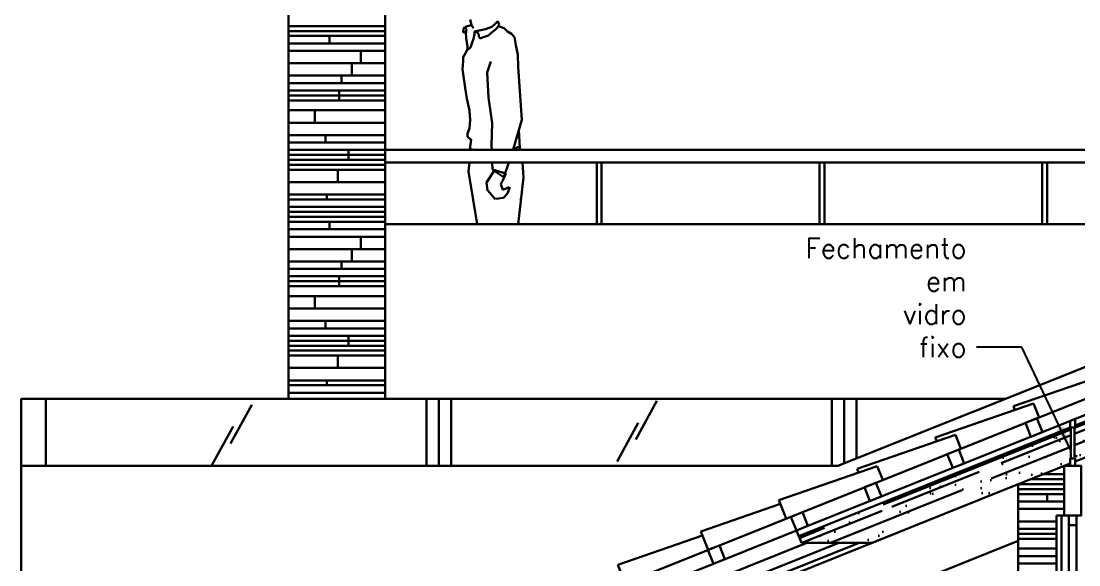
# Model space of a CAD drawing. Header units: millimetres. Extents: x -4228 to 27092, y -6721 to 984.
# Drawn here: x 22660.5 to 23087.8, y -2612.4 to -2393 of the extents above; entities that cross this region are included whole.
import ezdxf

# ---------------------------------------------------------------- set-up
doc = ezdxf.new("R2010")
doc.units = ezdxf.units.MM
doc.header["$LTSCALE"] = 50
doc.layers.get('0').update_dxf_attribs({"lineweight": 0})
for name, color, linetype in [('esquadrias', 3, 'Continuous'), ('estruturametalica', 2, 'Continuous'), ('gesso', 7, 'Continuous'), ('guardacorpo', 2, 'Continuous'), ('HACHURA', 2, 'Continuous'), ('hatch', 2, 'Continuous'), ('madeiramento', 2, 'Continuous'), ('PAREDES3', 2, 'Continuous'), ('pedras', 2, 'Continuous'), ('PENA_01', 3, 'Continuous'), ('telhas', 3, 'Continuous')]:
    doc.layers.add(name, color=color, linetype=linetype)
doc.styles.add('ROMANS', font='romans.shx')
doc.dimstyles.new('LEADER_50', dxfattribs={"dimscale": 0, "dimtxt": 8, "dimasz": 10, "dimexe": 10, "dimexo": 5, "dimgap": 4, "dimtad": 0, "dimdec": 0, "dimzin": 1, "dimdsep": 46, "dimtxsty": 'ROMANS', "dimcen": 10, "dimdle": 10, "dimclrd": 9, "dimclre": 9, "dimclrt": 7, "dimaunit": 1, "dimadec": 0, "dimazin": 0, "dimtm": 1e-09, "dimtfac": 1, "dimtdec": 0, "dimtmove": 2, "dimatfit": 3, "dimfxl": 1, "dimtolj": 1, "dimtzin": 0, "dimarcsym": 0})

msp = doc.modelspace()

# ---------------------------------------------------------------- hatches: boundary and pattern name
at = {"layer": 'hatch', "linetype": 'Continuous', "lineweight": 30}
h = msp.add_hatch(dxfattribs=at)
h.set_pattern_fill('AR-SAND', color=256, scale=0.3, style=0)
h.set_pattern_definition([(37.5, (18993.008, -4039.902), (-0.48001, 14.682397), [0, -11.5824, 0, -12.954, 0, -12.3825]), (7.5, (18993.008, -4039.902), (13.4857, 21.50475), [0, -6.2484, 0, -10.4394, 0, -4.0005]), (327.5, (18983.635, -4039.902), (23.72977, 0.043116), [0, -3.81, 0, -13.716, 0, -17.907]), (317.5, (18983.635, -4039.902), (22.90669, 6.68788), [0, -1.905, 0, -8.9916, 0, -10.287])])
h.paths.add_polyline_path([(23295.52, -2487.06), (23259.17, -2487.06), (23086.29, -2556.22), (23086.29, -2557.02), (23086.04, -2557.02), (23086.04, -2569.46), (23086.29, -2569.46), (23086.29, -2570.76)])
h.paths.add_polyline_path([(23084.54, -2557.02), (23084.27, -2557.02), (22974.62, -2600.88), (22975.69, -2603.56), (23004.28, -2603.56), (23063.29, -2579.86), (23081.79, -2572.54), (23081.79, -2572.46), (23081.99, -2572.46), (23084.29, -2571.55), (23084.29, -2569.46), (23084.54, -2569.46)])
h.paths.add_polyline_path([(23435.52, -2431.06), (23435.52, -2416.52), (23299.17, -2471.06), (23335.52, -2471.06)])
h = msp.add_hatch(dxfattribs=at)
h.set_pattern_fill('AR-RROOF', color=3, scale=0.5, style=0)
h.set_pattern_definition([(201.8014, (23435.521, -2431.062), (-21.22498, -22.1683), [190.5, -25.4, 63.5, -12.7]), (201.8014, (23422.197, -2443.231), (18.0648, -10.96624), [38.1, -4.191, 76.2, -9.525]), (201.8014, (23433.635, -2443.444), (-58.15644, -32.42705), [101.6, -17.78, 50.8, -12.7])])
h.paths.add_polyline_path([(23335.52, -2471.06), (23435.52, -2431.06), (23435.52, -2416.52), (23299.17, -2471.06)])
h.paths.add_polyline_path([(23086.04, -2569.46), (23086.29, -2569.46), (23086.29, -2570.76), (23295.52, -2487.06), (23259.17, -2487.06), (23086.29, -2556.22), (23086.29, -2557.02), (23086.04, -2557.02)])
h.paths.add_polyline_path([(23004.28, -2603.56), (23063.29, -2579.86), (23081.79, -2572.54), (23081.79, -2572.46), (23081.99, -2572.46), (23084.29, -2571.55), (23084.29, -2569.46), (23084.54, -2569.46), (23084.54, -2557.02), (23084.27, -2557.02), (22974.62, -2600.88), (22975.69, -2603.56)])
h = msp.add_hatch(dxfattribs=at)
h.set_pattern_fill('AR-RROOF', color=3, scale=0.7, style=0)
h.set_pattern_definition([(21.8014, (18109.732, -4110.413), (29.71497, 31.035633), [266.7, -35.56, 88.9, -17.78]), (21.8014, (18128.386, -4093.376), (-25.29074, 15.35273), [53.34, -5.8674, 106.68, -13.335]), (21.8014, (18112.373, -4093.079), (81.419012, 45.397868), [142.24, -24.892, 71.12, -17.78])])
h.paths.add_polyline_path([(23004.28, -2603.56), (22975.69, -2603.56), (22973.69, -2598.56), (22875.16, -2637.97), (22877.16, -2642.97), (22905.75, -2642.97)])

# ---------------------------------------------------------------- linework, layer by layer
at = {"color": 3, "lineweight": 30}
for p, q in [((22842.47, -2394.6), (22841.95, -2392.32)), ((22839.25, -2396.17), (22839.12, -2397.25)), ((22839.77, -2395.31), (22839.25, -2396.17)), ((22842.35, -2394.56), (22839.83, -2395.31)), ((22839.83, -2395.31), (22839.83, -2395.44)), ((22839.83, -2395.44), (22840.12, -2395.91)), ((22840.12, -2395.91), (22840.36, -2396.44)), ((22840.36, -2396.44), (22840.3, -2396.79)), ((22840.3, -2396.79), (22840.3, -2397.32)), ((22842.47, -2394.6), (22843.28, -2395.83)), ((22843.66, -2397.13), (22848.12, -2396.15)), ((22848.12, -2396.15), (22850.59, -2395.3)), ((22850.59, -2395.3), (22851.96, -2394)), ((22851.96, -2396.42), (22850.83, -2397.42)), ((22851.96, -2394), (22853.07, -2393.01)), ((22852.81, -2395.72), (22851.96, -2396.42)), ((22853.68, -2394.43), (22852.81, -2395.72)), ((22853.07, -2393.01), (22853.68, -2394.43)), ((22853.3, -2395), (22855.66, -2395.85)), ((22855.66, -2395.85), (22857.03, -2397.13)), ((22839.12, -2397.25), (22839.07, -2397.59)), ((22839.07, -2397.59), (22840.24, -2397.32)), ((22840.3, -2397.32), (22840.18, -2397.92)), ((22840.18, -2397.92), (22840.18, -2398.33)), ((22840.18, -2398.33), (22840.24, -2399.2)), ((22840.24, -2399.2), (22840.3, -2399.81)), ((22840.3, -2399.81), (22840.57, -2401.54)), ((22842.55, -2401.97), (22843.29, -2400.12)), ((22843.29, -2400.12), (22843.66, -2398.27)), ((22843.66, -2398.27), (22843.66, -2397.13)), ((22844.9, -2397.57), (22843.66, -2397.13)), ((22845.4, -2398.42), (22844.9, -2397.57)), ((22845.4, -2399.12), (22845.4, -2398.42)), ((22845.9, -2399.97), (22845.4, -2399.12)), ((22846.88, -2399.55), (22845.9, -2399.97)), ((22847.62, -2399.27), (22846.88, -2399.55)), ((22848.99, -2398.84), (22847.62, -2399.27)), ((22849.98, -2398.12), (22848.99, -2398.84)), ((22850.83, -2397.42), (22849.98, -2398.12)), ((22857.03, -2397.13), (22858.64, -2398.12)), ((22858.64, -2398.12), (22859.75, -2399.42)), ((22859.75, -2399.42), (22860.35, -2402.65)), ((22839.08, -2407.5), (22840.67, -2404.64)), ((22840.57, -2401.54), (22840.81, -2403.39)), ((22840.81, -2403.39), (22840.67, -2404.64)), ((22840.67, -2404.64), (22842.05, -2403.66)), ((22842.05, -2403.66), (22842.55, -2401.97)), ((22861.1, -2406.6), (22860.35, -2402.65)), ((22838.8, -2412.31), (22839.08, -2409.15)), ((22839.08, -2409.15), (22839.08, -2407.5)), ((22848.82, -2413.64), (22850.28, -2409.31)), ((22861.1, -2406.6), (22861.25, -2411.37)), ((22838.8, -2412.31), (22839.83, -2419.84)), ((22849.34, -2423.75), (22848.82, -2413.64)), ((22861.25, -2411.37), (22862.82, -2432.79)), ((22839.83, -2419.84), (22840.54, -2424.21)), ((22840.54, -2424.21), (22841.57, -2428.99)), ((22850.81, -2434.12), (22849.34, -2423.75)), ((22841.57, -2428.99), (22841.92, -2432.96)), ((22841.92, -2432.96), (22841.57, -2436.14)), ((22850.57, -2443.17), (22850.81, -2434.12)), ((22859.3, -2444.75), (22862.82, -2432.79)), ((22841.57, -2436.14), (22840.89, -2438.52)), ((22840.89, -2438.52), (22840.89, -2439.73)), ((22862.01, -2444.11), (22861.58, -2437)), ((22840.89, -2439.73), (22842.27, -2440.92)), ((22841.78, -2444.72), (22842.26, -2440.79)), ((22850.64, -2444.96), (22850.57, -2443.17)), ((22859.38, -2444.46), (22861.64, -2443.69)), ((22841.56, -2444.53), (22843.46, -2444.96)), ((22859.23, -2444.96), (22859.3, -2444.75)), ((22862.18, -2444.96), (22862.01, -2444.11)), ((22841.19, -2453.64), (22841.57, -2449.96)), ((22850.97, -2452.89), (22850.85, -2449.96)), ((22855.44, -2456.01), (22857.51, -2449.96)), ((22863.39, -2456.06), (22863.06, -2449.96)), ((22844.76, -2474.96), (22841.19, -2453.64)), ((22848.5, -2458.1), (22851.61, -2453.37)), ((22856.31, -2454.51), (22850.97, -2452.89)), ((22851.61, -2453.37), (22855.6, -2456.08)), ((22855.6, -2456.08), (22854.31, -2458.78)), ((22855.6, -2456.08), (22856.31, -2454.51)), ((22861.27, -2474.96), (22863.39, -2456.06)), ((22848.96, -2461.44), (22848.5, -2458.1)), ((22854.31, -2458.78), (22855.07, -2461.03)), ((22855.07, -2461.03), (22857.72, -2460.04)), ((22857.97, -2460.04), (22857.04, -2462.59)), ((22843.1, -2464.96), (22842.95, -2464.15)), ((22849.06, -2461.32), (22852.07, -2464.77)), ((22855.42, -2464.33), (22852.25, -2464.75)), ((22857.04, -2462.59), (22855.42, -2464.33)), ((22862.52, -2463.77), (22862.37, -2464.96))]:
    msp.add_line(p, q, dxfattribs=at)
at = {"layer": 'esquadrias', "linetype": 'Continuous', "lineweight": 30}
for p, q in [((23057.97, -2545.46), (22660.52, -2545.46)), ((22660.52, -2545.46), (22660.52, -2572.46)), ((22670.52, -2545.46), (22670.52, -2572.46)), ((22824.27, -2545.46), (22824.27, -2572.46)), ((22829.27, -2545.46), (22829.27, -2572.46)), ((22834.27, -2545.46), (22834.27, -2572.46)), ((22988.02, -2545.46), (22988.02, -2572.46)), ((22993.02, -2545.46), (22993.02, -2571.44)), ((22998.02, -2545.46), (22998.02, -2569.44)), ((23084.54, -2569.46), (23084.54, -2557.02)), ((23086.04, -2569.46), (23086.04, -2557.02)), ((23078.79, -2592.46), (23078.79, -2829.96)), ((23080.79, -2829.96), (23080.79, -2592.46))]:
    msp.add_line(p, q, dxfattribs=at)
at = {"layer": 'esquadrias', "color": 2, "linetype": 'Continuous', "lineweight": 30}
for p, q in [((23083.79, -2829.96), (23083.79, -2592.46)), ((23086.79, -2829.96), (23086.79, -2592.46)), ((22973.69, -2598.56), (22975.69, -2603.56))]:
    msp.add_line(p, q, dxfattribs=at)
for points in [[(23084.29, -2557.02), (23086.29, -2557.02), (23086.29, -2553.52), (23084.29, -2554.32)], [(23084.29, -2572.46), (23086.29, -2572.46), (23086.29, -2569.46), (23084.29, -2569.46)], [(23083.79, -2592.46), (23086.79, -2592.46), (23086.79, -2596.46), (23083.79, -2596.46)]]:
    msp.add_lwpolyline(points, close=True, dxfattribs=at)
at = {"layer": 'estruturametalica', "color": 4, "linetype": 'Continuous', "lineweight": 30}
msp.add_lwpolyline([(23081.79, -2592.46), (23088.79, -2592.46), (23088.79, -2572.46), (23081.79, -2572.46)], close=True, dxfattribs=at)
at = {"layer": 'gesso', "linetype": 'Continuous', "lineweight": 30}
for p, q in [((23435.52, -2416.52), (23086.29, -2556.22)), ((23084.29, -2557.02), (22974.62, -2600.88))]:
    msp.add_line(p, q, dxfattribs=at)
at = {"layer": 'guardacorpo', "color": 3, "linetype": 'Continuous', "lineweight": 30}
for p, q in [((23160.52, -2444.96), (22807.52, -2444.96)), ((23160.52, -2449.96), (22807.52, -2449.96))]:
    msp.add_line(p, q, dxfattribs=at)
at = {"layer": 'HACHURA', "color": 3, "linetype": 'Continuous', "lineweight": 30}
for p, q in [((22893.02, -2449.96), (22893.02, -2474.96)), ((22895.02, -2449.96), (22895.02, -2474.96)), ((22983.02, -2449.96), (22983.02, -2474.96)), ((22985.02, -2449.96), (22985.02, -2474.96)), ((23073.02, -2449.96), (23073.02, -2474.96)), ((23075.02, -2449.96), (23075.02, -2474.96))]:
    msp.add_line(p, q, dxfattribs=at)
at = {"layer": 'madeiramento', "linetype": 'Continuous', "lineweight": 30}
for p, q in [((23435.52, -2413.83), (22978.34, -2596.7)), ((23295.52, -2487.06), (23086.29, -2570.76)), ((23084.29, -2571.55), (23063.29, -2579.86)), ((23063.29, -2579.86), (23004.28, -2603.56)), ((22973.69, -2598.56), (22975.69, -2603.56)), ((22975.69, -2603.56), (23004.28, -2603.56))]:
    msp.add_line(p, q, dxfattribs=at)
at = {"layer": 'madeiramento', "color": 3, "linetype": 'Continuous', "lineweight": 30}
for p, q in [((22973.69, -2598.56), (22875.16, -2637.97)), ((23004.28, -2603.56), (22905.75, -2642.97)), ((23063.29, -2602.66), (23007.52, -2625.04))]:
    msp.add_line(p, q, dxfattribs=at)
at = {"layer": 'madeiramento', "color": 2, "linetype": 'Continuous', "lineweight": 30}
for points in [[(23068.4, -2560.68), (23073.04, -2558.82), (23070.81, -2553.25), (23066.17, -2555.11)], [(23036.83, -2573.31), (23041.47, -2571.45), (23039.24, -2565.88), (23034.6, -2567.74)], [(23003.41, -2586.68), (23008.05, -2584.82), (23005.82, -2579.25), (23001.18, -2581.11)], [(22973.69, -2598.56), (22978.34, -2596.7), (22976.11, -2591.13), (22971.47, -2592.99)]]:
    msp.add_lwpolyline(points, close=True, dxfattribs=at)
at = {"layer": 'madeiramento', "color": 3, "linetype": 'Continuous', "lineweight": 30}
msp.add_lwpolyline([(22940.16, -2611.98), (22944.8, -2610.12), (22942.57, -2604.55), (22937.93, -2606.4)], close=True, dxfattribs=at)
at = {"layer": 'PAREDES3', "color": 3, "linetype": 'Continuous', "lineweight": 30}
for p, q in [((22768.52, -2545.46), (22768.52, -2244.96)), ((22807.52, -2545.46), (22807.52, -2244.96)), ((23238.52, -2473.24), (22990.47, -2572.46)), ((23234.22, -2474.96), (22807.52, -2474.96)), ((22660.52, -2882.46), (22660.52, -2572.46)), ((22990.47, -2572.46), (22660.52, -2572.46))]:
    msp.add_line(p, q, dxfattribs=at)
at = {"layer": 'PAREDES3', "linetype": 'Continuous', "lineweight": 30}
msp.add_line((23034.7, -2567.99), (23033.97, -2567.99), dxfattribs=at)
at = {"layer": 'PAREDES3', "color": 7, "linetype": 'Continuous', "lineweight": 30}
msp.add_line((23063.29, -2579.86), (23063.29, -2872.46), dxfattribs=at)
at = {"layer": 'pedras', "color": 53, "linetype": 'Continuous', "lineweight": 30}
for p, q in [((22768.52, -2394.96), (22807.52, -2394.96)), ((22768.52, -2396.96), (22807.52, -2396.96)), ((22768.52, -2398.96), (22807.52, -2398.96)), ((22785.05, -2401.96), (22785.05, -2398.96)), ((22768.52, -2401.96), (22807.52, -2401.96)), ((22768.52, -2404.96), (22807.52, -2404.96)), ((22797.71, -2409.96), (22797.71, -2404.96)), ((22768.52, -2409.96), (22807.52, -2409.96)), ((22794.1, -2414.96), (22794.1, -2409.96)), ((22768.52, -2414.96), (22807.52, -2414.96)), ((22768.52, -2417.96), (22807.52, -2417.96)), ((22789.96, -2417.96), (22789.96, -2414.96)), ((22768.52, -2420.96), (22807.52, -2420.96)), ((22788.93, -2424.96), (22788.93, -2420.96)), ((22768.52, -2422.96), (22807.52, -2422.96)), ((22768.52, -2424.96), (22807.52, -2424.96)), ((22768.52, -2428.96), (22807.52, -2428.96)), ((22779.11, -2433.96), (22779.11, -2428.96)), ((22768.52, -2433.96), (22807.52, -2433.96)), ((22768.52, -2438.96), (22807.52, -2438.96)), ((22783.5, -2441.96), (22783.5, -2438.96)), ((22768.52, -2441.96), (22807.52, -2441.96)), ((22768.52, -2444.96), (22807.52, -2444.96)), ((22768.52, -2446.96), (22807.52, -2446.96)), ((22792.8, -2448.96), (22792.8, -2444.96)), ((22768.52, -2448.96), (22807.52, -2448.96)), ((22768.52, -2450.96), (22807.52, -2450.96)), ((22768.52, -2452.96), (22807.52, -2452.96)), ((22788.41, -2457.96), (22788.41, -2452.96)), ((22768.52, -2457.96), (22807.52, -2457.96)), ((22768.52, -2462.96), (22807.52, -2462.96)), ((22768.52, -2464.96), (22807.52, -2464.96)), ((22784.02, -2464.96), (22784.02, -2462.96)), ((22768.52, -2467.96), (22807.52, -2467.96)), ((22768.52, -2469.96), (22807.52, -2469.96)), ((22768.52, -2471.96), (22807.52, -2471.96)), ((22768.52, -2473.96), (22807.52, -2473.96)), ((22768.52, -2476.96), (22807.52, -2476.96)), ((22785.05, -2476.96), (22785.05, -2473.96)), ((22768.52, -2479.96), (22807.52, -2479.96)), ((22797.71, -2484.96), (22797.71, -2479.96)), ((22768.52, -2484.96), (22807.52, -2484.96)), ((22794.1, -2489.96), (22794.1, -2484.96)), ((22768.52, -2489.96), (22807.52, -2489.96)), ((22789.96, -2492.96), (22789.96, -2489.96)), ((22768.52, -2492.96), (22807.52, -2492.96)), ((22768.52, -2495.96), (22807.52, -2495.96)), ((22768.52, -2497.96), (22807.52, -2497.96)), ((22788.93, -2499.96), (22788.93, -2495.96)), ((22768.52, -2499.96), (22807.52, -2499.96)), ((22768.52, -2503.96), (22807.52, -2503.96)), ((22779.11, -2508.96), (22779.11, -2503.96)), ((22768.52, -2508.96), (22807.52, -2508.96)), ((22768.52, -2513.96), (22807.52, -2513.96)), ((22783.5, -2516.96), (22783.5, -2513.96)), ((22768.52, -2516.96), (22807.52, -2516.96)), ((22768.52, -2519.96), (22807.52, -2519.96)), ((22792.8, -2523.96), (22792.8, -2519.96)), ((22768.52, -2521.96), (22807.52, -2521.96)), ((22768.52, -2523.96), (22807.52, -2523.96)), ((22768.52, -2525.96), (22807.52, -2525.96)), ((22768.52, -2527.96), (22807.52, -2527.96)), ((22788.41, -2532.96), (22788.41, -2527.96)), ((22768.52, -2532.96), (22807.52, -2532.96)), ((22768.52, -2537.96), (22807.52, -2537.96)), ((22768.52, -2539.96), (22807.52, -2539.96)), ((22784.02, -2539.96), (22784.02, -2537.96)), ((22768.52, -2542.96), (22807.52, -2542.96))]:
    msp.add_line(p, q, dxfattribs=at)
at = {"layer": 'pedras', "color": 55, "linetype": 'Continuous', "lineweight": 30}
for p, q in [((23073.39, -2575.86), (23081.79, -2575.86)), ((23063.29, -2579.86), (23081.79, -2579.86)), ((23068.34, -2577.86), (23081.79, -2577.86)), ((23063.29, -2581.86), (23081.79, -2581.86)), ((23063.29, -2583.86), (23081.79, -2583.86)), ((23075.05, -2586.86), (23075.05, -2583.86)), ((23063.29, -2586.86), (23081.79, -2586.86)), ((23063.29, -2589.86), (23081.79, -2589.86)), ((23063.29, -2594.86), (23078.79, -2594.86)), ((23063.29, -2594.86), (23078.79, -2594.86)), ((23063.29, -2597.86), (23078.79, -2597.86)), ((23063.29, -2599.86), (23078.79, -2599.86)), ((23063.29, -2601.86), (23078.79, -2601.86)), ((23063.29, -2605.86), (23078.79, -2605.86)), ((23063.29, -2608.86), (23078.79, -2608.86)), ((23063.29, -2611.86), (23078.79, -2611.86))]:
    msp.add_line(p, q, dxfattribs=at)
at = {"layer": 'PENA_01', "linetype": 'Continuous', "lineweight": 30}
for p, q in [((22908.78, -2561.86), (22917.32, -2546.22)), ((22745.11, -2563.43), (22753.65, -2547.79)), ((22901.23, -2570.67), (22909.77, -2555.03)), ((22737.56, -2572.24), (22746.1, -2556.59)), ((23081.79, -2592.46), (23078.79, -2592.46))]:
    msp.add_line(p, q, dxfattribs=at)
at = {"layer": 'telhas', "color": 3, "linetype": 'Continuous', "lineweight": 30}
for p, q in [((23435.52, -2407.37), (22872.94, -2632.4)), ((22935.07, -2598.93), (22938.04, -2606.36)), ((22901.53, -2612.35), (22904.5, -2619.77))]:
    msp.add_line(p, q, dxfattribs=at)
at = {"layer": 'telhas', "linetype": 'Continuous', "lineweight": 30}
for p, q in [((23101.08, -2534.68), (23061.34, -2548.42)), ((23069.51, -2547.31), (23029.77, -2561.05)), ((23061.34, -2548.42), (23061.94, -2549.93)), ((23071.74, -2552.88), (23069.51, -2547.31)), ((23037.94, -2559.94), (22998.21, -2573.68)), ((23029.77, -2561.05), (23030.38, -2562.55)), ((23040.17, -2565.51), (23037.94, -2559.94)), ((23006.38, -2572.56), (22966.64, -2586.31)), ((22998.21, -2573.68), (22998.81, -2575.18)), ((23008.6, -2578.13), (23006.38, -2572.56)), ((22967.24, -2587.81), (22935.07, -2598.93)), ((22966.64, -2586.31), (22969.61, -2593.73)), ((22935.71, -2600.53), (22901.53, -2612.35))]:
    msp.add_line(p, q, dxfattribs=at)

# ---------------------------------------------------------------- texts
at = {"layer": 'HACHURA', "color": 7, "linetype": 'Continuous', "lineweight": 30, "insert": (23042.44, -2528.6), "char_height": 8, "width": 0.32, "attachment_point": 9, "style": 'ROMANS'}
msp.add_mtext('Fechamento\\Pem vidro fixo', dxfattribs=at)

# ---------------------------------------------------------------- leaders
at = {"layer": 'HACHURA', "color": 3, "linetype": 'Continuous', "lineweight": 30, "annotation_type": 0, "has_hookline": 1, "hookline_direction": 1, "text_width": 81.9}
msp.add_leader([(23084.54, -2566.2), (23064.69, -2524.6), (23046.44, -2524.6)], dimstyle='LEADER_50', override={"dimscale": 1}, dxfattribs=at)

doc.saveas('drawing.dxf')
